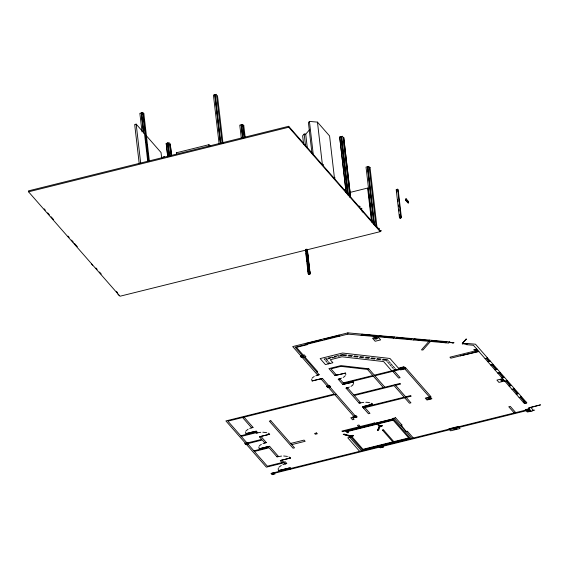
<?xml version="1.0" encoding="UTF-8"?>
<svg xmlns="http://www.w3.org/2000/svg" width="569" height="569" viewBox="0 0 569 569"><rect width="100%" height="100%" fill="white"/><g stroke="black" fill="none" stroke-linecap="round" stroke-linejoin="round"><path stroke-width="0.85" d="M347.823 334.117L347.901 332.879L449.702 341.912L448.685 343.071L347.823 334.117L295.083 347.211L319.237 374.793L317.737 375.17L292.708 346.578L347.901 332.879M258.781 447.042L259.272 448.777L269.528 446.231L278.582 456.573L277.096 456.935L269.101 447.803L254.428 451.445M245.524 431.899L246.014 433.635L256.27 431.089L257.764 432.796L256.278 433.165L255.929 432.76L241.256 436.402M311.641 379.224L312.139 380.953L322.395 378.406L355.248 415.925M379.359 426.515L377.418 430.612L379.359 426.515L380.099 426.544L378.52 430.413L377.745 430.456M278.305 468.138L278.241 469.966M353.093 384.644L353.121 384.58A10.178 4.396 -6.6 0 1 352.175 385.569A10.15 4.381 -6.6 0 1 350.973 386.351M326.706 386.436L328.157 386.102L329.074 387.14M376.287 338.825L375.376 337.751L373.876 338.029L376.856 337.289L375.497 337.716L376.536 338.775M380.362 447.732L381.778 447.334M475.421 349.565L476.815 349.181C470.57 351.251 475.577 347.951 476.175 350.675M454.546 428.016L455.463 429.054L456.957 428.777L453.97 429.517L455.342 429.09M502.555 380.732L501.14 381.109L504.17 380.426M345.305 375.661L344.359 376.635A10.15 4.381 -6.6 0 1 343.157 377.425M245.957 430.961L248.105 429.197M312.075 378.278L312.118 378.221A10.178 4.396 -6.6 0 1 313.035 377.297L314.237 376.514M351.542 435.754C354.38 437.568 352.005 433.606 351.991 436.167M380.426 425.897C383.172 427.746 380.967 423.741 380.839 426.316L380.497 425.882M259.222 446.103L260.168 445.129A10.15 4.381 -6.6 0 1 261.37 444.339M278.938 467.192L281.278 465.456M378.648 336.855L379.651 335.696M396.159 338.406L397.169 337.253M413.67 339.963L414.68 338.804M428.265 341.258L429.268 340.098M445.776 342.808L446.779 341.656M307.331 148.111L305.717 134.17L309.685 129.647M334.515 178.659L329.579 135.963L317.459 122.122L309.429 121.41L308.412 122.57L311.94 153.068M305.717 134.17L304.195 134.035L302.63 135.806L303.64 144.519M361.137 335.297L362.154 334.138M375.725 336.592L376.749 335.44M393.243 338.15L394.26 336.99M410.754 339.7L411.771 338.541M431.167 341.514L432.191 340.362M350.348 436.224L350.774 435.904L344.195 434.055L343.185 434.382L350.412 436.402L343.626 434.346M428.258 397.852L429.111 398.961L430.605 398.684L427.625 399.424L428.99 398.99L428.037 397.923M381.045 446.21L381.906 447.319L383.35 446.985L382.332 445.833M381.749 447.383L380.825 446.281M528.188 409.687L529.042 410.797L530.479 410.469C523.359 411.529 531.61 411.792 527.868 409.765M336.628 375.305L330.959 368.833L340.902 366.365L367.467 369.416L368.748 368.797L384.864 387.204M249.734 428.45L251.797 427.803M262.992 443.6L265.054 442.945M341.549 378.165L339.473 378.812M282.885 464.709L285.446 463.899M315.845 375.768L317.922 375.12M349.366 387.091L347.282 387.738M302.004 355.931L302.971 357.04M302.665 357.112L301.819 356.03M402.575 368.947L401.721 367.837L400.263 368.179L403.208 367.389L401.849 367.794L402.88 368.868M354.693 416.117L355.554 417.219L356.998 416.892M501.837 379.594L502.69 380.697L504.127 380.369M142.051 131.923L139.86 113.323L142.89 112.634L148.509 161.205L142.89 112.634M219.086 143.687L213.425 95.066L216.412 94.326L222.074 142.947M142.513 114.07L143.9 113.793L142.406 114.163M147.748 161.539L144.519 133.658L136.176 124.134L134.682 124.504L139.22 163.708M167.748 156.674L166.212 143.424L169.199 142.684L170.771 155.977M244.336 137.719L242.764 124.426L239.777 125.166L241.356 138.459M242.43 125.905L243.817 125.628L242.323 125.998M176.575 154.519L176.376 152.777L208.944 144.69L210.096 146.005M163.047 156.902L164.548 156.532M380.405 231.071L288.668 126.29L28.45 190.878L28.557 191.817L119.981 296.236L380.199 231.647L380.092 230.715M28.557 191.817L288.775 127.221L380.199 231.647M346.13 192.635L339.686 137.001L342.673 136.254L349.764 197.237M372.517 222.771L366.038 167.087L369.018 166.347L376.009 226.448M368.684 167.834L370.07 167.556M349.551 192.542L367.624 188.062L368.15 188.666L371.984 221.775M397.66 189.2L396.195 189.562L399.417 217.401L399.936 217.998L401.401 217.635L398.179 189.79L397.66 189.2L400.882 217.038L401.401 217.635M406.152 198.823L405.562 198.965L405.725 200.366L408.044 203.012L408.627 202.87L408.464 201.469L406.152 198.823L406.316 200.224L408.627 202.87M405.725 200.366L406.316 200.224M407.881 201.611L408.464 201.469M399.417 217.401L400.882 217.038M399.708 217.436L400.747 217.18L401.109 217.6L400.092 218.041L399.708 217.436L400.092 218.041M399.73 217.621L400.768 217.365L401.131 217.785M400.071 217.856L401.109 217.6M379.551 231.277L381.579 230.779M305.823 249.3L306.022 251.043L307.416 251.206M307.331 251.107L309.863 273.54M309.529 271.555L307.85 271.968L309.522 271.456L310.091 272.188L309.451 271.527M308.163 273.575L309.65 273.205L310.176 273.803L308.697 274.166L308.163 273.575L305.461 250.083M308.469 273.611C309.451 274.934 307.537 272.985 309.508 273.348L309.899 273.959L309.508 273.348M308.49 273.796L309.529 273.54M309.828 273.504L307.21 249.464M308.839 274.023L309.87 273.767M306.321 343.441L307.168 343.719L306.677 343.84M321.236 339.743L320.731 339.864L321.585 340.141M324.216 339.003L325.055 339.28L324.565 339.401M339.131 335.297L338.626 335.426L339.48 335.703M306.904 343.42L320.816 339.963M324.792 338.982L338.711 335.525M306.99 343.52L320.909 340.07M324.885 339.081L338.804 335.625M307.082 343.626L320.994 340.17M324.977 339.181L338.889 335.731M300.354 356.343L301.833 356.023M301.997 355.938L303.341 355.604M301.321 357.446L304.344 356.756L303.291 355.554L300.311 356.294L301.364 357.496M326.3 358.513L324.188 359.039L324.892 359.843M328.285 358.022L332.26 357.033M334.252 356.543L338.228 355.554M340.212 355.063L342.325 354.537L346.791 355.049M330.24 358.264L326.215 359.267L327.708 360.974M332.232 357.773L336.208 356.784M338.192 356.294L342.225 355.291L346.101 355.739M316.734 371.934L317.722 371.685L304.948 357.09L305.944 356.848L304.187 354.843L303.192 355.084L296.428 347.36L307.367 344.65L306.15 343.242M317.559 374.964L319.06 374.594M334.821 375.327L336.315 374.95M321.072 378.975L322.573 378.605M336.307 375.199L345.39 373.129L334.992 375.526L328.939 368.605L340.987 365.618L368.748 368.797M338.335 379.338L339.828 378.968M329.643 385.647L326.663 386.387L327.716 387.596L330.696 386.849L329.643 385.647C326.741 385.199 329.465 388.343 330.646 386.799M343.256 382.873L372.823 375.533M374.324 375.163L405.377 367.453L430.982 396.7L425.271 398.115L426.935 400.021L431.907 398.784L430.235 396.885M327.666 387.539L329.003 387.204M343.783 383.478L373.356 376.137M374.85 375.768L404.424 368.428L429.495 397.062M401.28 369.331L404.21 368.541M342.638 384.253L344.131 383.883M344.124 384.125L353.2 382.055L342.808 384.452L338.157 379.139L339.657 378.769L344.437 384.231M478.65 351.279L450.819 358.193L449.944 357.19L477.775 350.276L474.795 351.023M478.913 351.578L460.271 355.845M346.151 388.264L347.645 387.894M336.279 394.26L227.906 421.16L267.338 466.196L285.233 461.758L286.812 463.557L285.325 463.927L284.272 462.725L266.377 467.163L225.893 420.925L334.252 394.025L320.902 378.776M485.115 358.655L487.605 358.036M353.79 394.914L400.014 383.442L400.54 384.047L395.569 385.277M487.747 361.664L490.236 361.045M354.323 395.519L394.082 385.647L409.452 403.201L410.939 402.831L395.042 384.672M490.642 364.978L493.138 364.359M251.448 427.646L252.928 427.276M359.06 403.008L360.554 402.639M494.859 369.793L497.349 369.174M254.962 431.658L256.448 431.295M240.73 435.797L255.403 432.156L254.784 431.458M256.1 432.959L257.586 432.589M497.761 373.1L500.251 372.482M363.712 406.501L372.524 404.125L362.396 406.821L368.456 413.748L369.957 413.371L363.762 406.302M362.574 407.02L364.068 406.65M364.423 407.048L404.182 397.183M405.669 396.813L410.64 395.576L411.167 396.18L363.449 408.03M260.737 436.451L269.685 434.232L259.443 436.772L261.726 439.382L247.053 443.023M259.613 436.971L261.1 436.601M501.972 377.916L504.468 377.297M502.633 378.67L496.922 380.092L498.942 382.396L504.653 380.974M356.03 415.79L353.008 416.48L354.06 417.682M429.595 397.532L426.615 398.272M503.16 379.267L500.179 380.007M245.652 443.493L247.174 443.166M353.534 417.077L350.803 417.76L352.56 419.766L354.039 419.396L352.816 417.995L357.04 416.942L355.988 415.74M247.664 443.728L246.185 444.097L246.832 443.877L246.384 443.365M354.01 417.632L355.433 417.248L354.523 416.202M504.874 381.23L507.363 380.611M264.713 442.796L266.192 442.426M509.091 386.045L511.581 385.426M268.227 446.807L269.706 446.437M253.902 450.847L268.575 447.206L268.049 446.601M290.681 443.429L304.095 440.1L305.148 441.302L291.733 444.631M374.779 423.379L392.674 418.94M511.986 389.352L514.483 388.734M374.914 423.535L392.809 419.09M346.08 431.387L393.798 419.545L410.05 438.102L362.332 449.944L350.468 436.402L352.005 435.904M346.877 432.291L347.865 432.042M378.748 425.847L379.736 425.598M380.078 425.982L382.453 425.69L380.448 426.416L378.243 423.891L393.158 420.192L408.706 437.945L393.791 441.651L383.25 429.609L382.347 429.958L392.795 441.893L362.972 449.297L351.194 435.84L353 435.456M380.889 426.046L379.182 426.345L377.254 424.14L347.424 431.544L348.392 432.646L347.68 432.824L345.639 430.882M516.204 394.168L518.693 393.549M351.571 436.274L353.562 435.626L353.093 435.434M350.909 436.9L351.905 436.658M351.002 437.006L347.78 437.803L359.636 451.345M400.405 425.356L401.899 424.979M276.918 456.736L278.405 456.366M382.781 430.456L383.776 430.214M519.106 397.482L521.595 396.863M403.4 428.521L403.77 428.429M281.555 460.229L290.503 458.002L280.254 460.549L282.011 462.554M280.432 460.748L281.911 460.378M406.358 431.387L407.347 431.195L413.314 438.016M523.316 402.297L525.813 401.678M406.024 431.771L407.525 431.402M285.154 463.728L286.641 463.358M528.978 408.762L525.258 409.687L527.278 411.992L532.328 411.124L532.164 410.398L534.668 410.157M289.194 468.344L290.674 467.974M289.543 468.742L271.74 473.287M529.376 409.211L291.029 468.372L289.97 467.839L278.575 470.556L289.137 468.116M382.382 445.89L379.352 446.573L380.405 447.775L383.392 447.035M529.511 409.367L526.531 410.107M274.422 473.23L529.903 409.815M360.547 402.888L363.726 402.354M257.579 432.838L260.758 432.305M278.397 456.615L281.57 456.082M476.417 350.611L475.428 349.565M501.517 379.672L502.541 380.718M454.304 428.03L455.328 429.076M365.81 402.262L366.82 402.29A10.178 4.396 -6.6 0 1 368.733 402.511L369.58 402.696M262.85 432.212L266.619 432.646M283.668 455.982L287.437 456.423M362.339 334.529L375.953 335.746M379.85 336.087L393.464 337.296M379.743 336.201L393.357 337.417M397.347 337.645L410.868 338.968M414.858 339.195L428.379 340.525M432.369 340.753L445.89 342.076M362.233 334.65L375.86 335.859M463.628 343.52L466.672 343.79M362.126 334.771L375.753 335.973M379.637 336.322L393.264 337.531M397.148 337.872L410.775 339.081M414.659 339.43L428.286 340.639M432.17 340.98L445.79 342.182M449.787 342.417L452.832 342.687M463.522 343.64L466.566 343.904M449.681 342.538L452.725 342.801M449.88 342.303L452.931 342.574M463.429 343.754L466.459 344.025M382.937 359.203L387.418 359.708L388.293 360.71M370.839 358.577L374.651 359.011M348.69 355.269L352.496 355.703M354.395 355.924L358.2 356.358M360.113 356.578L363.918 357.012M365.824 357.232L369.622 357.673M371.529 357.894L375.327 358.328M377.233 358.548L381.031 358.982M348.015 355.952L351.82 356.393M353.719 356.614L357.524 357.048M359.43 357.268L363.228 357.702M365.134 357.922L368.932 358.356M376.557 359.231L380.362 359.672M382.261 359.885L386.138 360.333L386.906 361.208M268.113 433.151L269.685 434.232M288.924 456.928L290.503 458.002M372.659 404.274L372.076 403.762A9.054 3.912 -6.6 0 0 371.08 403.193M339.686 137.001L346.165 192.678M361.927 210.999L363.029 212.258M533.494 410.448L530.898 407.489L528.409 408.108L530.998 411.067M487.1 358.164L486.104 358.413M489.731 361.173L488.735 361.415M492.633 364.48L491.637 364.729M496.851 369.295L495.855 369.544M499.746 372.61L498.75 372.851M503.963 377.425L502.968 377.667M506.858 380.732L505.869 380.981M511.076 385.547L510.08 385.796M513.978 388.862L512.982 389.111M518.188 393.677L517.2 393.919M521.09 396.984L520.094 397.233M525.308 401.799L524.312 402.048M526.361 403.008L524.874 403.371M487.036 358.42L489.319 361.031M492.569 364.743L496.438 369.16M499.689 372.873L503.551 377.283M506.794 380.988L510.663 385.405M513.914 389.118L517.776 393.535M521.026 397.247L524.888 401.657M530.102 407.447L540.55 404.858L528.914 407.987M486.78 358.484L489.07 361.095M492.32 364.807L496.182 369.217M499.433 372.93L503.302 377.347M506.545 381.052L510.407 385.469M513.658 389.182L517.52 393.592M520.777 397.304L524.639 401.721M486.531 358.548L488.814 361.159M492.064 364.871L495.933 369.281M499.184 372.994L503.046 377.411M506.289 381.116L510.158 385.533M513.409 389.246L517.271 393.656M520.521 397.368L524.383 401.785M515.706 412.603L510.265 406.387L508.778 406.757L514.227 412.973M217.465 95.528L222.984 143.217M306.371 250.957L308.981 273.404M306.271 250.986L308.896 273.426M306.022 251.043L305.98 249.478M377.866 338.448L374.928 339.238M455.897 427.575L452.967 428.365M399.175 368.996L389.964 358.47L342.502 353.029L320.155 358.577L325.425 364.594L332.886 362.738L330.248 359.729L342.047 356.799L383.591 361.571L391.714 370.846M388.997 361.514L390.398 363.122M391.102 363.918L392.503 365.526M393.207 366.329L394.616 367.93M395.32 368.733L396.195 369.736M387.61 362.012L389.011 363.619M389.715 364.423L391.123 366.023M391.821 366.827L393.229 368.435M393.933 369.238L394.694 370.106M394.232 370.96L400.114 377.681L398.627 378.044L392.745 371.329M338.953 335.098L339.828 336.101M367.467 369.416L383.364 387.574M176.376 152.777L176.788 153.246M166.212 143.424L167.791 156.717M401.131 425.413L411.821 438.393M400.761 425.505L406.031 431.522M146.148 135.514L161.034 152.52L161.738 158.616M324.046 338.804L324.92 339.8M392.838 418.443L393.357 419.04M321.058 339.544L321.94 340.539M328.405 361.777L329.906 363.484M325.596 360.646L326.997 362.247M327.701 363.05L328.405 363.854M380.22 425.968L380.576 426.366M373.947 423.13L374.473 423.727M321.087 378.734L312.139 380.953M334.778 394.63L353.747 416.295M360.284 426.522L358.961 425.015L357.474 425.384L358.797 426.892M351.336 435.818L351.685 436.224M349.764 437.312L361.621 450.847M289.016 468.145L290.076 469.347M244.065 417.148L253.105 427.475L251.626 427.845L242.579 417.518M260.929 436.409L266.37 442.625L264.884 442.988L262.252 439.986L246.939 443.848L246.484 443.336M281.74 460.179L283.497 462.184M254.955 431.416L246.014 433.635M268.219 446.558L259.272 448.777M44.176 208.837L45.335 210.167M47.668 212.827L49.411 214.826M51.16 216.817L53.493 219.478M68.045 236.107L69.212 237.437M71.545 240.097L73.337 242.145M74.525 243.504L77.363 246.747M95.997 268.035L97.164 269.365M99.497 272.025L101.239 274.016M116.382 291.314L117.548 292.644M91.559 263.995L92.612 265.197M117.911 294.088L118.964 295.29M273.483 473.216L272.046 473.636M272.836 473.436L273.291 473.949C275.616 473.422 270.922 474.582 273.184 473.977L272.729 473.465M353.072 381.906L353.548 382.766A9.36 4.047 -6.6 0 1 353.562 383.648M345.248 372.98L345.732 373.84A9.36 4.047 -6.6 0 1 345.746 374.715M396.714 190.16L396.913 191.895M397.823 199.726L398.023 201.469M398.421 204.947L398.627 206.689M398.926 209.3L399.132 211.035M399.53 214.513L399.73 216.256M370.028 167.499L377.019 227.6M367.723 166.731L374.409 225.075M367.546 166.817L374.288 225.104M367.41 166.809L374.053 224.207M367.624 188.062L371.557 222.038M350.675 197.514L343.726 137.463L350.625 197.457M341.379 136.638L348.121 194.918M341.315 136.695L348.057 194.982M341.194 136.731L347.837 194.129M341.066 136.716L347.709 194.114M317.459 122.122L322.395 164.818M309.429 121.41L313.363 155.394M304.195 134.035L305.603 146.233M307.345 249.442L310.162 273.803M307.004 249.222L307.21 250.965M306.926 249.72L309.65 273.212M306.563 249.336L306.769 251.078M306.414 249.158L306.613 250.901M306.783 257.636L306.99 259.379M307.388 262.857L307.594 264.599M308.498 272.43L308.69 274.173M305.745 249.827L305.951 251.569M306.086 253.141L306.442 256.605M306.684 258.312L307.025 261.776M307.281 263.49L307.559 266.128M307.779 267.8L308.156 271.306M288.668 126.29L288.775 127.221M243.767 125.578L245.147 137.108M242.764 124.426L244.293 137.67M241.462 124.803L242.935 138.111M241.284 124.895L242.821 138.139M241.156 124.881L242.686 138.132M215.11 94.71L220.672 143.338M214.933 94.795L220.552 143.367M214.805 94.788L220.423 143.352M208.944 144.69L209.143 146.432M171.582 155.365L170.202 143.836L171.532 155.316M167.898 143.068L169.434 156.311M167.841 143.125L169.37 156.368M167.72 143.153L169.256 156.404M167.592 143.139L169.121 156.39M143.85 113.736L149.419 161.475M145.572 134.86L148.601 161.006M141.546 112.968L143.836 133.338M141.368 113.06L143.616 132.485M141.24 113.046L143.488 132.47M136.176 124.134L140.714 163.339M321.769 164.519A1.046 0.448 -6.6 0 1 323.313 164.512A1.046 0.448 -6.6 0 1 322.744 165.209M333.64 177.656A1.046 0.448 -6.6 0 1 334.963 177.812A1.046 0.448 -6.6 0 1 334.33 178.446M344.444 189.996A1.046 0.448 -6.6 0 1 345.767 190.146A1.046 0.448 -6.6 0 1 345.134 190.786M346.286 192.102A1.046 0.448 -6.6 0 1 347.609 192.258A1.046 0.448 -6.6 0 1 346.983 192.891M358.676 206.248A1.046 0.448 -6.6 0 1 359.999 206.405A1.046 0.448 -6.6 0 1 359.366 207.038M360.518 208.354A1.046 0.448 -6.6 0 1 361.841 208.51A1.046 0.448 -6.6 0 1 361.208 209.143M372.901 222.5A1.046 0.448 -6.6 0 1 374.224 222.657A1.046 0.448 -6.6 0 1 373.598 223.29M377.994 228.318A1.046 0.448 -6.6 0 1 379.317 228.468A1.046 0.448 -6.6 0 1 378.684 229.108M361.941 334.38L361.543 334.842L362.432 334.416L361.941 334.38M376.536 335.674L375.647 336.094L376.536 335.674M379.452 335.93L379.054 336.393L379.943 335.973L379.452 335.93M394.047 337.225L393.151 337.645L394.047 337.225M396.963 337.481L396.565 337.95L397.454 337.524L396.963 337.481M411.558 338.775L410.662 339.195L411.558 338.775M414.481 339.039L414.076 339.501L414.965 339.081L414.481 339.039M429.069 340.333L428.173 340.753L429.069 340.333M431.992 340.589L431.587 341.051L432.476 340.632L431.992 340.589M446.58 341.884L445.683 342.303L446.58 341.884M449.503 342.147L449.097 342.609L449.987 342.182L449.503 342.147M463.344 343.249L462.248 343.896L463.344 343.249M466.765 343.676L466.367 344.138L467.256 343.719L466.765 343.676M453.614 342.389L453.009 343.079L454.005 342.702L453.614 342.389M428.983 341.322L421.465 349.892L422.931 350.013L430.449 341.45L428.983 341.322M466.089 339.088L462.426 343.256L466.445 339.124L466.089 339.088M467.462 343.491L466.438 344.65L473.387 345.262L524.369 403.499L526.866 402.88L475.485 344.202L467.462 343.491M453.038 342.46L452.632 342.915L453.521 342.502L453.038 342.46M463.251 343.363L462.839 343.832L463.735 343.406L463.251 343.363M352.382 435.484L351.514 436.025L352.844 436.01L352.382 435.484M381.266 425.633L380.398 426.167L381.728 426.16L381.266 425.633M378.015 336.884L372.546 338.242L375.177 341.251L380.647 339.892L378.015 336.884M403.89 366.792L398.919 368.022L400.59 369.928L405.562 368.691L403.89 366.792M346.855 387.781L345.973 388.065L359.238 403.215L360.732 402.838L347.467 387.688L346.855 387.781M270.83 420.761L269.336 421.131L293.042 448.208L294.543 447.839L270.83 420.761M247.629 442.639L244.649 443.379L245.701 444.581L248.689 443.841L247.629 442.639M316.613 432.966L314.621 433.457L315.326 434.261L317.317 433.77L316.613 432.966M374.452 423.002L341.898 431.082L342.424 431.686L374.978 423.606L374.452 423.002M395.576 417.76L392.347 418.564L392.866 419.161L394.609 418.734L400.576 425.555L402.077 425.178L395.576 417.76M458.28 426.494L448.841 428.834L450.598 430.84L460.036 428.5L458.28 426.494M273.981 472.732L270.993 473.472L272.053 474.674L275.033 473.934L273.981 472.732"/></g></svg>
